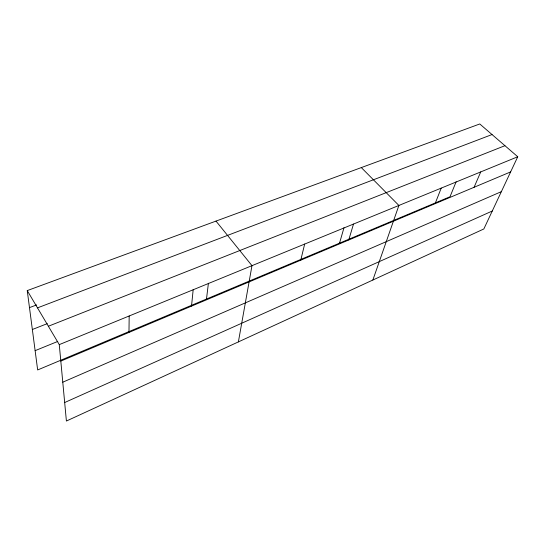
<?xml version="1.0" encoding="UTF-8"?>
<svg xmlns="http://www.w3.org/2000/svg" width="545" height="545" viewBox="0 0 545 545"><rect width="100%" height="100%" fill="white"/><g stroke="black" fill="none" stroke-linecap="round" stroke-linejoin="round"><path stroke-width="0.82" d="M128.974 332.423L129.179 315.977M191.513 306.127L193.175 289.756M206.487 299.041L208.415 283.23M238.383 341.899L251.981 265.66L215.997 221.093M300.758 260.176L304.662 244.071M339.528 243.152L343.984 227.708M348.732 239.998L353.501 224.056M372.862 280.028L398.899 205.451L361.315 167.588M435.087 203.68L441.212 188.114M456.138 181.778L450.013 196.745L37.66 369.953L27.25 290.594L479.77 123.967L517.75 156.749L483.837 228.968L66.401 421.033L59.276 344.624L27.25 290.594M474.082 187.276L480.738 171.92M64.678 402.53L492.264 211.024M62.777 382.195L501.366 191.642M60.808 361.097L510.638 171.907M59.276 344.624L517.75 156.749M35.125 350.66L57.743 341.442M48.376 326.237L504.936 145.692M32.353 329.507L47.286 323.635M37.496 307.87L492.026 134.547M29.485 307.625L36.617 304.921"/></g></svg>
